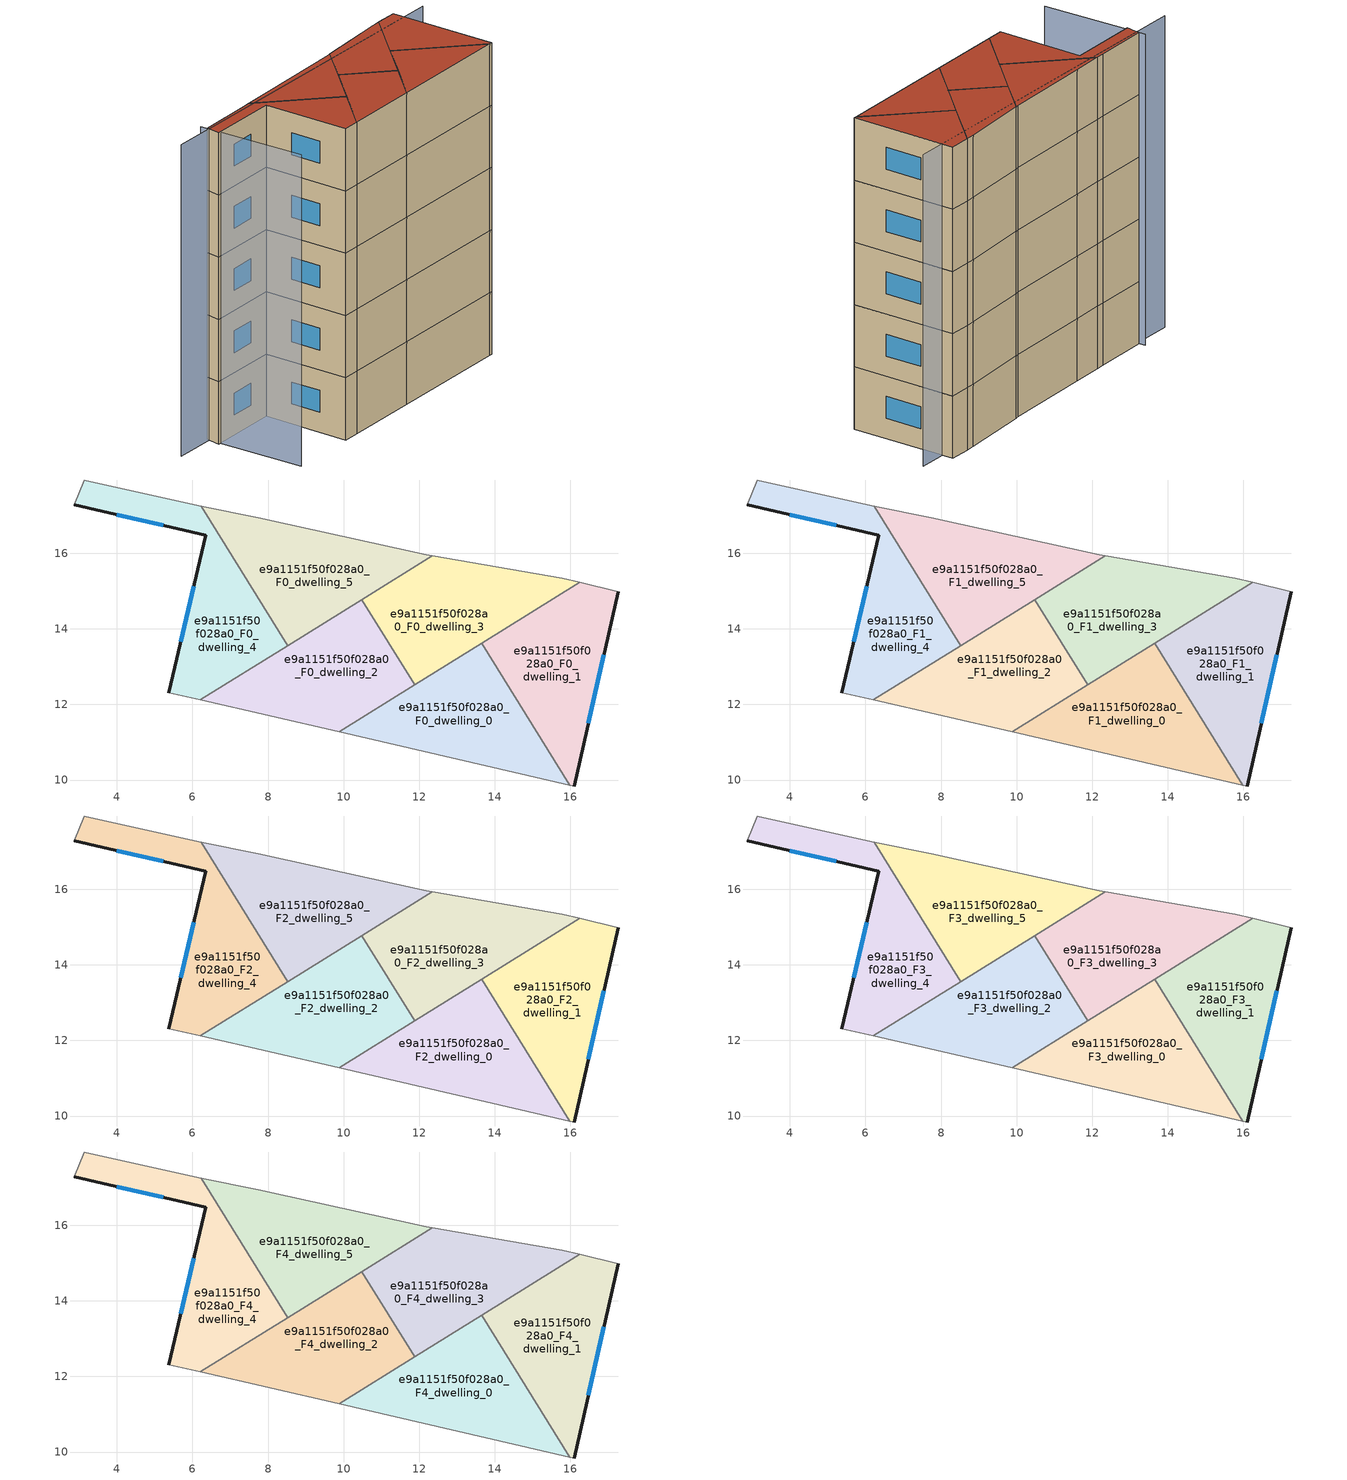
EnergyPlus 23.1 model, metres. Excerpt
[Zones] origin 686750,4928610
e9a1151f50f028a0_F0_dwelling_0
 floor ground (EU_floor_Construction): 13.65,13.62 15.98,9.87 9.88,11.28 z0
 wall adiabatic (EU_wall_Construction): 9.88,11.28 15.98,9.87 z0:3
 wall to e9a1151f50f028a0_F0_dwelling_1 (EU_wall_Construction): 15.98,9.87 13.65,13.62 z0:3
 wall to e9a1151f50f028a0_F0_dwelling_2 (EU_wall_Construction): 11.88,12.52 9.88,11.28 z0:3
 wall to e9a1151f50f028a0_F0_dwelling_3 (EU_wall_Construction): 13.65,13.62 11.88,12.52 z0:3
e9a1151f50f028a0_F0_dwelling_1
 floor ground (EU_floor_Construction): 17.26,14.98 16.1,9.84 15.98,9.87 13.65,13.62 16.24,15.23 z0
 wall outside (EU_wall_Construction): 16.1,9.84 17.26,14.98 z0:3
 wall adiabatic (EU_wall_Construction): 17.26,14.98 16.24,15.23 / 15.98,9.87 16.1,9.84 z0:3
 wall to e9a1151f50f028a0_F0_dwelling_3 (EU_wall_Construction): 16.24,15.23 13.65,13.62 z0:3
 window (EU_Window_Construction): 16.48,11.51 16.88,13.32 z0.97:2.03
e9a1151f50f028a0_F0_dwelling_2
 floor ground (EU_floor_Construction): 10.48,14.77 11.88,12.52 9.88,11.28 6.21,12.12 z0
 wall to e9a1151f50f028a0_F0_dwelling_3 (EU_wall_Construction): 11.88,12.52 10.48,14.77 z0:3
 wall adiabatic (EU_wall_Construction): 6.21,12.12 9.88,11.28 z0:3
 wall to e9a1151f50f028a0_F0_dwelling_4 (EU_wall_Construction): 8.52,13.56 6.21,12.12 z0:3
 wall to e9a1151f50f028a0_F0_dwelling_5 (EU_wall_Construction): 10.48,14.77 8.52,13.56 z0:3
e9a1151f50f028a0_F0_dwelling_3
 floor ground (EU_floor_Construction): 16.24,15.23 11.88,12.52 10.48,14.77 12.35,15.94 15.78,15.34 z0
 wall adiabatic (EU_wall_Construction): 16.24,15.23 15.78,15.34 12.35,15.94 z0:3
 wall to e9a1151f50f028a0_F0_dwelling_5 (EU_wall_Construction): 12.35,15.94 10.48,14.77 z0:3
e9a1151f50f028a0_F0_dwelling_4
 floor ground (EU_floor_Construction): 6.23,17.25 8.52,13.56 6.21,12.12 5.38,12.31 6.35,16.47 2.88,17.28 3.13,17.94 5.81,17.33 z0
 wall outside (EU_wall_Construction): 2.88,17.28 6.35,16.47 5.38,12.31 z0:3
 wall adiabatic (EU_wall_Construction): 6.23,17.25 5.81,17.33 3.13,17.94 2.88,17.28 / 5.38,12.31 6.21,12.12 z0:3
 wall to e9a1151f50f028a0_F0_dwelling_5 (EU_wall_Construction): 8.52,13.56 6.23,17.25 z0:3
 window (EU_Window_Construction): 4,17.02 5.22,16.74 / 6.03,15.12 5.69,13.66 z0.97:2.03
e9a1151f50f028a0_F0_dwelling_5
 floor ground (EU_floor_Construction): 12.19,15.96 12.35,15.94 8.52,13.56 6.23,17.25 7.74,16.93 z0
 wall adiabatic (EU_wall_Construction): 12.35,15.94 12.19,15.96 7.74,16.93 6.23,17.25 z0:3
e9a1151f50f028a0_F1_dwelling_0
 floor to e9a1151f50f028a0_F0_dwelling_0 (EU_floor_Construction): 13.65,13.62 15.98,9.87 9.88,11.28 z3
 wall adiabatic (EU_wall_Construction): 9.88,11.28 15.98,9.87 z3:6
 wall to e9a1151f50f028a0_F1_dwelling_1 (EU_wall_Construction): 15.98,9.87 13.65,13.62 z3:6
 wall to e9a1151f50f028a0_F1_dwelling_2 (EU_wall_Construction): 11.88,12.52 9.88,11.28 z3:6
 wall to e9a1151f50f028a0_F1_dwelling_3 (EU_wall_Construction): 13.65,13.62 11.88,12.52 z3:6
e9a1151f50f028a0_F1_dwelling_1
 floor to e9a1151f50f028a0_F0_dwelling_1 (EU_floor_Construction): 17.26,14.98 16.1,9.84 15.98,9.87 13.65,13.62 16.24,15.23 z3
 wall outside (EU_wall_Construction): 16.1,9.84 17.26,14.98 z3:6
 wall adiabatic (EU_wall_Construction): 17.26,14.98 16.24,15.23 / 15.98,9.87 16.1,9.84 z3:6
 wall to e9a1151f50f028a0_F1_dwelling_3 (EU_wall_Construction): 16.24,15.23 13.65,13.62 z3:6
 window (EU_Window_Construction): 16.48,11.51 16.88,13.32 z3.97:5.03
e9a1151f50f028a0_F1_dwelling_2
 floor to e9a1151f50f028a0_F0_dwelling_2 (EU_floor_Construction): 10.48,14.77 11.88,12.52 9.88,11.28 6.21,12.12 z3
 wall to e9a1151f50f028a0_F1_dwelling_3 (EU_wall_Construction): 11.88,12.52 10.48,14.77 z3:6
 wall adiabatic (EU_wall_Construction): 6.21,12.12 9.88,11.28 z3:6
 wall to e9a1151f50f028a0_F1_dwelling_4 (EU_wall_Construction): 8.52,13.56 6.21,12.12 z3:6
 wall to e9a1151f50f028a0_F1_dwelling_5 (EU_wall_Construction): 10.48,14.77 8.52,13.56 z3:6
e9a1151f50f028a0_F1_dwelling_3
 floor to e9a1151f50f028a0_F0_dwelling_3 (EU_floor_Construction): 16.24,15.23 11.88,12.52 10.48,14.77 12.35,15.94 15.78,15.34 z3
 wall adiabatic (EU_wall_Construction): 16.24,15.23 15.78,15.34 12.35,15.94 z3:6
 wall to e9a1151f50f028a0_F1_dwelling_5 (EU_wall_Construction): 12.35,15.94 10.48,14.77 z3:6
e9a1151f50f028a0_F1_dwelling_4
 floor to e9a1151f50f028a0_F0_dwelling_4 (EU_floor_Construction): 6.23,17.25 8.52,13.56 6.21,12.12 5.38,12.31 6.35,16.47 2.88,17.28 3.13,17.94 5.81,17.33 z3
 wall outside (EU_wall_Construction): 2.88,17.28 6.35,16.47 5.38,12.31 z3:6
 wall adiabatic (EU_wall_Construction): 6.23,17.25 5.81,17.33 3.13,17.94 2.88,17.28 / 5.38,12.31 6.21,12.12 z3:6
 wall to e9a1151f50f028a0_F1_dwelling_5 (EU_wall_Construction): 8.52,13.56 6.23,17.25 z3:6
 window (EU_Window_Construction): 4,17.02 5.22,16.74 / 6.03,15.12 5.69,13.66 z3.97:5.03
e9a1151f50f028a0_F1_dwelling_5
 floor to e9a1151f50f028a0_F0_dwelling_5 (EU_floor_Construction): 12.19,15.96 12.35,15.94 8.52,13.56 6.23,17.25 7.74,16.93 z3
 wall adiabatic (EU_wall_Construction): 12.35,15.94 12.19,15.96 7.74,16.93 6.23,17.25 z3:6
e9a1151f50f028a0_F2_dwelling_0
 floor to e9a1151f50f028a0_F1_dwelling_0 (EU_floor_Construction): 13.65,13.62 15.98,9.87 9.88,11.28 z6
 wall adiabatic (EU_wall_Construction): 9.88,11.28 15.98,9.87 z6:9
 wall to e9a1151f50f028a0_F2_dwelling_1 (EU_wall_Construction): 15.98,9.87 13.65,13.62 z6:9
 wall to e9a1151f50f028a0_F2_dwelling_2 (EU_wall_Construction): 11.88,12.52 9.88,11.28 z6:9
 wall to e9a1151f50f028a0_F2_dwelling_3 (EU_wall_Construction): 13.65,13.62 11.88,12.52 z6:9
e9a1151f50f028a0_F2_dwelling_1
 floor to e9a1151f50f028a0_F1_dwelling_1 (EU_floor_Construction): 17.26,14.98 16.1,9.84 15.98,9.87 13.65,13.62 16.24,15.23 z6
 wall outside (EU_wall_Construction): 16.1,9.84 17.26,14.98 z6:9
 wall adiabatic (EU_wall_Construction): 17.26,14.98 16.24,15.23 / 15.98,9.87 16.1,9.84 z6:9
 wall to e9a1151f50f028a0_F2_dwelling_3 (EU_wall_Construction): 16.24,15.23 13.65,13.62 z6:9
 window (EU_Window_Construction): 16.48,11.51 16.88,13.32 z6.97:8.03
e9a1151f50f028a0_F2_dwelling_2
 floor to e9a1151f50f028a0_F1_dwelling_2 (EU_floor_Construction): 10.48,14.77 11.88,12.52 9.88,11.28 6.21,12.12 z6
 wall to e9a1151f50f028a0_F2_dwelling_3 (EU_wall_Construction): 11.88,12.52 10.48,14.77 z6:9
 wall adiabatic (EU_wall_Construction): 6.21,12.12 9.88,11.28 z6:9
 wall to e9a1151f50f028a0_F2_dwelling_4 (EU_wall_Construction): 8.52,13.56 6.21,12.12 z6:9
 wall to e9a1151f50f028a0_F2_dwelling_5 (EU_wall_Construction): 10.48,14.77 8.52,13.56 z6:9
e9a1151f50f028a0_F2_dwelling_3
 floor to e9a1151f50f028a0_F1_dwelling_3 (EU_floor_Construction): 16.24,15.23 11.88,12.52 10.48,14.77 12.35,15.94 15.78,15.34 z6
 wall adiabatic (EU_wall_Construction): 16.24,15.23 15.78,15.34 12.35,15.94 z6:9
 wall to e9a1151f50f028a0_F2_dwelling_5 (EU_wall_Construction): 12.35,15.94 10.48,14.77 z6:9
e9a1151f50f028a0_F2_dwelling_4
 floor to e9a1151f50f028a0_F1_dwelling_4 (EU_floor_Construction): 6.23,17.25 8.52,13.56 6.21,12.12 5.38,12.31 6.35,16.47 2.88,17.28 3.13,17.94 5.81,17.33 z6
 wall outside (EU_wall_Construction): 2.88,17.28 6.35,16.47 5.38,12.31 z6:9
 wall adiabatic (EU_wall_Construction): 6.23,17.25 5.81,17.33 3.13,17.94 2.88,17.28 / 5.38,12.31 6.21,12.12 z6:9
 wall to e9a1151f50f028a0_F2_dwelling_5 (EU_wall_Construction): 8.52,13.56 6.23,17.25 z6:9
 window (EU_Window_Construction): 4,17.02 5.22,16.74 / 6.03,15.12 5.69,13.66 z6.97:8.03
e9a1151f50f028a0_F2_dwelling_5
 floor to e9a1151f50f028a0_F1_dwelling_5 (EU_floor_Construction): 12.19,15.96 12.35,15.94 8.52,13.56 6.23,17.25 7.74,16.93 z6
 wall adiabatic (EU_wall_Construction): 12.35,15.94 12.19,15.96 7.74,16.93 6.23,17.25 z6:9
e9a1151f50f028a0_F3_dwelling_0
 floor to e9a1151f50f028a0_F2_dwelling_0 (EU_floor_Construction): 13.65,13.62 15.98,9.87 9.88,11.28 z9
 wall adiabatic (EU_wall_Construction): 9.88,11.28 15.98,9.87 z9:12
 wall to e9a1151f50f028a0_F3_dwelling_1 (EU_wall_Construction): 15.98,9.87 13.65,13.62 z9:12
 wall to e9a1151f50f028a0_F3_dwelling_2 (EU_wall_Construction): 11.88,12.52 9.88,11.28 z9:12
 wall to e9a1151f50f028a0_F3_dwelling_3 (EU_wall_Construction): 13.65,13.62 11.88,12.52 z9:12
e9a1151f50f028a0_F3_dwelling_1
 floor to e9a1151f50f028a0_F2_dwelling_1 (EU_floor_Construction): 17.26,14.98 16.1,9.84 15.98,9.87 13.65,13.62 16.24,15.23 z9
 wall outside (EU_wall_Construction): 16.1,9.84 17.26,14.98 z9:12
 wall adiabatic (EU_wall_Construction): 17.26,14.98 16.24,15.23 / 15.98,9.87 16.1,9.84 z9:12
 wall to e9a1151f50f028a0_F3_dwelling_3 (EU_wall_Construction): 16.24,15.23 13.65,13.62 z9:12
 window (EU_Window_Construction): 16.48,11.51 16.88,13.32 z9.97:11.03
e9a1151f50f028a0_F3_dwelling_2
 floor to e9a1151f50f028a0_F2_dwelling_2 (EU_floor_Construction): 10.48,14.77 11.88,12.52 9.88,11.28 6.21,12.12 z9
 wall to e9a1151f50f028a0_F3_dwelling_3 (EU_wall_Construction): 11.88,12.52 10.48,14.77 z9:12
 wall adiabatic (EU_wall_Construction): 6.21,12.12 9.88,11.28 z9:12
 wall to e9a1151f50f028a0_F3_dwelling_4 (EU_wall_Construction): 8.52,13.56 6.21,12.12 z9:12
 wall to e9a1151f50f028a0_F3_dwelling_5 (EU_wall_Construction): 10.48,14.77 8.52,13.56 z9:12
e9a1151f50f028a0_F3_dwelling_3
 floor to e9a1151f50f028a0_F2_dwelling_3 (EU_floor_Construction): 16.24,15.23 11.88,12.52 10.48,14.77 12.35,15.94 15.78,15.34 z9
 wall adiabatic (EU_wall_Construction): 16.24,15.23 15.78,15.34 12.35,15.94 z9:12
 wall to e9a1151f50f028a0_F3_dwelling_5 (EU_wall_Construction): 12.35,15.94 10.48,14.77 z9:12
e9a1151f50f028a0_F3_dwelling_4
 floor to e9a1151f50f028a0_F2_dwelling_4 (EU_floor_Construction): 6.23,17.25 8.52,13.56 6.21,12.12 5.38,12.31 6.35,16.47 2.88,17.28 3.13,17.94 5.81,17.33 z9
 wall outside (EU_wall_Construction): 2.88,17.28 6.35,16.47 5.38,12.31 z9:12
 wall adiabatic (EU_wall_Construction): 6.23,17.25 5.81,17.33 3.13,17.94 2.88,17.28 / 5.38,12.31 6.21,12.12 z9:12
 wall to e9a1151f50f028a0_F3_dwelling_5 (EU_wall_Construction): 8.52,13.56 6.23,17.25 z9:12
 window (EU_Window_Construction): 4,17.02 5.22,16.74 / 6.03,15.12 5.69,13.66 z9.97:11.03
e9a1151f50f028a0_F3_dwelling_5
 floor to e9a1151f50f028a0_F2_dwelling_5 (EU_floor_Construction): 12.19,15.96 12.35,15.94 8.52,13.56 6.23,17.25 7.74,16.93 z9
 wall adiabatic (EU_wall_Construction): 12.35,15.94 12.19,15.96 7.74,16.93 6.23,17.25 z9:12
e9a1151f50f028a0_F4_dwelling_0
 floor to e9a1151f50f028a0_F3_dwelling_0 (EU_floor_Construction): 13.65,13.62 15.98,9.87 9.88,11.28 z12
 wall adiabatic (EU_wall_Construction): 9.88,11.28 15.98,9.87 z12:15
 wall to e9a1151f50f028a0_F4_dwelling_1 (EU_wall_Construction): 15.98,9.87 13.65,13.62 z12:15
 wall to e9a1151f50f028a0_F4_dwelling_2 (EU_wall_Construction): 11.88,12.52 9.88,11.28 z12:15
 wall to e9a1151f50f028a0_F4_dwelling_3 (EU_wall_Construction): 13.65,13.62 11.88,12.52 z12:15
 roof outside (EU_roof_Construction): 15.98,9.87 13.65,13.62 9.88,11.28 z15
e9a1151f50f028a0_F4_dwelling_1
 floor to e9a1151f50f028a0_F3_dwelling_1 (EU_floor_Construction): 17.26,14.98 16.1,9.84 15.98,9.87 13.65,13.62 16.24,15.23 z12
 wall outside (EU_wall_Construction): 16.1,9.84 17.26,14.98 z12:15
 wall adiabatic (EU_wall_Construction): 17.26,14.98 16.24,15.23 / 15.98,9.87 16.1,9.84 z12:15
 wall to e9a1151f50f028a0_F4_dwelling_3 (EU_wall_Construction): 16.24,15.23 13.65,13.62 z12:15
 window (EU_Window_Construction): 16.48,11.51 16.88,13.32 z12.97:14.03
 roof outside (EU_roof_Construction): 16.1,9.84 17.26,14.98 16.24,15.23 13.65,13.62 15.98,9.87 z15
e9a1151f50f028a0_F4_dwelling_2
 floor to e9a1151f50f028a0_F3_dwelling_2 (EU_floor_Construction): 10.48,14.77 11.88,12.52 9.88,11.28 6.21,12.12 z12
 wall to e9a1151f50f028a0_F4_dwelling_3 (EU_wall_Construction): 11.88,12.52 10.48,14.77 z12:15
 wall adiabatic (EU_wall_Construction): 6.21,12.12 9.88,11.28 z12:15
 wall to e9a1151f50f028a0_F4_dwelling_4 (EU_wall_Construction): 8.52,13.56 6.21,12.12 z12:15
 wall to e9a1151f50f028a0_F4_dwelling_5 (EU_wall_Construction): 10.48,14.77 8.52,13.56 z12:15
 roof outside (EU_roof_Construction): 11.88,12.52 10.48,14.77 6.21,12.12 9.88,11.28 z15
e9a1151f50f028a0_F4_dwelling_3
 floor to e9a1151f50f028a0_F3_dwelling_3 (EU_floor_Construction): 16.24,15.23 11.88,12.52 10.48,14.77 12.35,15.94 15.78,15.34 z12
 wall adiabatic (EU_wall_Construction): 16.24,15.23 15.78,15.34 12.35,15.94 z12:15
 wall to e9a1151f50f028a0_F4_dwelling_5 (EU_wall_Construction): 12.35,15.94 10.48,14.77 z12:15
 roof outside (EU_roof_Construction): 16.24,15.23 15.78,15.34 12.35,15.94 10.48,14.77 11.88,12.52 z15
e9a1151f50f028a0_F4_dwelling_4
 floor to e9a1151f50f028a0_F3_dwelling_4 (EU_floor_Construction): 6.23,17.25 8.52,13.56 6.21,12.12 5.38,12.31 6.35,16.47 2.88,17.28 3.13,17.94 5.81,17.33 z12
 wall outside (EU_wall_Construction): 2.88,17.28 6.35,16.47 5.38,12.31 z12:15
 wall adiabatic (EU_wall_Construction): 6.23,17.25 5.81,17.33 3.13,17.94 2.88,17.28 / 5.38,12.31 6.21,12.12 z12:15
 wall to e9a1151f50f028a0_F4_dwelling_5 (EU_wall_Construction): 8.52,13.56 6.23,17.25 z12:15
 window (EU_Window_Construction): 4,17.02 5.22,16.74 / 6.03,15.12 5.69,13.66 z12.97:14.03
 roof outside (EU_roof_Construction): 8.52,13.56 6.23,17.25 5.81,17.33 3.13,17.94 2.88,17.28 6.35,16.47 5.38,12.31 6.21,12.12 z15
e9a1151f50f028a0_F4_dwelling_5
 floor to e9a1151f50f028a0_F3_dwelling_5 (EU_floor_Construction): 12.19,15.96 12.35,15.94 8.52,13.56 6.23,17.25 7.74,16.93 z12
 wall adiabatic (EU_wall_Construction): 12.35,15.94 12.19,15.96 7.74,16.93 6.23,17.25 z12:15
 roof outside (EU_roof_Construction): 12.35,15.94 12.19,15.96 7.74,16.93 6.23,17.25 8.52,13.56 z15
shading: 3.19,18.25 2.16,13.07 / 18.5,14.08 1.11,18.31 z0:15
[Building]
EU S2 Campaign: North Axis=0; Terrain=City; Solar Distribution=FullExterior
[Site:Location]
Bologna: Latitude=44.5; Longitude=11.25; Time Zone=1; Elevation=37
[SizingPeriod:WeatherFileDays]
AnnualSizingPeriod: Begin Month=1; Begin Day of Month=1; End Month=12; End Day of Month=31; Day of Week for Start Day=Monday; Use Weather File Daylight Saving Period=No; Use Weather File Rain and Snow Indicators=No
[MATERIAL]
EU_InternalMass_Material: Roughness=MediumRough; Thickness=0.1; Conductivity=1; Density=1800; Specific Heat=900; Thermal Absorptance=0.9; Solar Absorptance=0.7; Visible Absorptance=0.7
[MATERIAL:NOMASS] Roughness=MediumRough; Thermal Absorptance=0.9; Solar Absorptance=0.7; Visible Absorptance=0.7
Name | Thermal Resistance
EU_wall_NoMass | 0.779417
EU_roof_NoMass | 0.435466
EU_floor_NoMass | 0.588222
[WINDOWMATERIAL:SIMPLEGLAZINGSYSTEM]
EU_Window_SimpleGlazing: UFactor=5.16242; Solar Heat Gain Coefficient=0.85; Visible Transmittance=0.85
[CONSTRUCTION]
EU_wall_Construction: EU_wall_NoMass
EU_roof_Construction: EU_roof_NoMass
EU_floor_Construction: EU_floor_NoMass
EU_InternalMass_Construction: EU_InternalMass_Material
EU_Window_Construction: EU_Window_SimpleGlazing
[ZONE] Type=1; Multiplier=1; Ceiling Height=autocalculate; Floor Area=autocalculate; Part of Total Floor Area=Yes
Name | Volume
e9a1151f50f028a0_F0_dwelling_0; e9a1151f50f028a0_F1_dwelling_0; e9a1151f50f028a0_F2_dwelling_0; e9a1151f50f028a0_F3_dwelling_0; e9a1151f50f028a0_F4_dwelling_0 | 29.4038
e9a1151f50f028a0_F0_dwelling_1; e9a1151f50f028a0_F1_dwelling_1; e9a1151f50f028a0_F2_dwelling_1; e9a1151f50f028a0_F3_dwelling_1; e9a1151f50f028a0_F4_dwelling_1; e9a1151f50f028a0_F0_dwelling_3; e9a1151f50f028a0_F1_dwelling_3; e9a1151f50f028a0_F2_dwelling_3; e9a1151f50f028a0_F3_dwelling_3; e9a1151f50f028a0_F4_dwelling_3 | 29.4045
e9a1151f50f028a0_F0_dwelling_2; e9a1151f50f028a0_F1_dwelling_2; e9a1151f50f028a0_F2_dwelling_2; e9a1151f50f028a0_F3_dwelling_2; e9a1151f50f028a0_F4_dwelling_2 | 29.3994
e9a1151f50f028a0_F0_dwelling_4; e9a1151f50f028a0_F1_dwelling_4; e9a1151f50f028a0_F2_dwelling_4; e9a1151f50f028a0_F3_dwelling_4; e9a1151f50f028a0_F4_dwelling_4 | 29.3987
e9a1151f50f028a0_F0_dwelling_5; e9a1151f50f028a0_F1_dwelling_5; e9a1151f50f028a0_F2_dwelling_5; e9a1151f50f028a0_F3_dwelling_5; e9a1151f50f028a0_F4_dwelling_5 | 29.4001
[INTERNALMASS] Construction=EU_InternalMass_Construction
Name | Zone or ZoneList | Surface Area
e9a1151f50f028a0_F0_dwelling_0_EU_InternalMass | e9a1151f50f028a0_F0_dwelling_0 | 9.80115
e9a1151f50f028a0_F0_dwelling_1_EU_InternalMass | e9a1151f50f028a0_F0_dwelling_1 | 9.80135
e9a1151f50f028a0_F0_dwelling_2_EU_InternalMass | e9a1151f50f028a0_F0_dwelling_2 | 9.79981
e9a1151f50f028a0_F0_dwelling_3_EU_InternalMass | e9a1151f50f028a0_F0_dwelling_3 | 9.80157
e9a1151f50f028a0_F0_dwelling_4_EU_InternalMass | e9a1151f50f028a0_F0_dwelling_4 | 9.79946
e9a1151f50f028a0_F0_dwelling_5_EU_InternalMass | e9a1151f50f028a0_F0_dwelling_5 | 9.79994
e9a1151f50f028a0_F1_dwelling_0_EU_InternalMass | e9a1151f50f028a0_F1_dwelling_0 | 9.80115
e9a1151f50f028a0_F1_dwelling_1_EU_InternalMass | e9a1151f50f028a0_F1_dwelling_1 | 9.80135
e9a1151f50f028a0_F1_dwelling_2_EU_InternalMass | e9a1151f50f028a0_F1_dwelling_2 | 9.79981
e9a1151f50f028a0_F1_dwelling_3_EU_InternalMass | e9a1151f50f028a0_F1_dwelling_3 | 9.80157
e9a1151f50f028a0_F1_dwelling_4_EU_InternalMass | e9a1151f50f028a0_F1_dwelling_4 | 9.79946
e9a1151f50f028a0_F1_dwelling_5_EU_InternalMass | e9a1151f50f028a0_F1_dwelling_5 | 9.79994
e9a1151f50f028a0_F2_dwelling_0_EU_InternalMass | e9a1151f50f028a0_F2_dwelling_0 | 9.80115
e9a1151f50f028a0_F2_dwelling_1_EU_InternalMass | e9a1151f50f028a0_F2_dwelling_1 | 9.80135
e9a1151f50f028a0_F2_dwelling_2_EU_InternalMass | e9a1151f50f028a0_F2_dwelling_2 | 9.79981
e9a1151f50f028a0_F2_dwelling_3_EU_InternalMass | e9a1151f50f028a0_F2_dwelling_3 | 9.80157
e9a1151f50f028a0_F2_dwelling_4_EU_InternalMass | e9a1151f50f028a0_F2_dwelling_4 | 9.79946
e9a1151f50f028a0_F2_dwelling_5_EU_InternalMass | e9a1151f50f028a0_F2_dwelling_5 | 9.79994
e9a1151f50f028a0_F3_dwelling_0_EU_InternalMass | e9a1151f50f028a0_F3_dwelling_0 | 9.80115
e9a1151f50f028a0_F3_dwelling_1_EU_InternalMass | e9a1151f50f028a0_F3_dwelling_1 | 9.80135
e9a1151f50f028a0_F3_dwelling_2_EU_InternalMass | e9a1151f50f028a0_F3_dwelling_2 | 9.79981
e9a1151f50f028a0_F3_dwelling_3_EU_InternalMass | e9a1151f50f028a0_F3_dwelling_3 | 9.80157
e9a1151f50f028a0_F3_dwelling_4_EU_InternalMass | e9a1151f50f028a0_F3_dwelling_4 | 9.79946
e9a1151f50f028a0_F3_dwelling_5_EU_InternalMass | e9a1151f50f028a0_F3_dwelling_5 | 9.79994
e9a1151f50f028a0_F4_dwelling_0_EU_InternalMass | e9a1151f50f028a0_F4_dwelling_0 | 9.80115
e9a1151f50f028a0_F4_dwelling_1_EU_InternalMass | e9a1151f50f028a0_F4_dwelling_1 | 9.80135
e9a1151f50f028a0_F4_dwelling_2_EU_InternalMass | e9a1151f50f028a0_F4_dwelling_2 | 9.79981
e9a1151f50f028a0_F4_dwelling_3_EU_InternalMass | e9a1151f50f028a0_F4_dwelling_3 | 9.80157
e9a1151f50f028a0_F4_dwelling_4_EU_InternalMass | e9a1151f50f028a0_F4_dwelling_4 | 9.79946
e9a1151f50f028a0_F4_dwelling_5_EU_InternalMass | e9a1151f50f028a0_F4_dwelling_5 | 9.79994
[OTHEREQUIPMENT] Fuel Type=Electricity; Design Level Calculation Method=Watts/Area; Power per Zone Floor Area=1; Fraction Latent=0; Fraction Radiant=0; Fraction Lost=0; Carbon Dioxide Generation Rate=0; EndUse Subcategory=EU_Step8_InternalGains
Name | Zone or ZoneList or Space or SpaceList | Schedule
EU_Step8_InternalGain_e9a1151f50f028a0_F0_dwelling_0_f000 | e9a1151f50f028a0_F0_dwelling_0 | EU_Step8_GainSchedule_e9a1151f50f028a0_F0_dwelling_0_f000
EU_Step8_InternalGain_e9a1151f50f028a0_F0_dwelling_1_f000 | e9a1151f50f028a0_F0_dwelling_1 | EU_Step8_GainSchedule_e9a1151f50f028a0_F0_dwelling_1_f000
EU_Step8_InternalGain_e9a1151f50f028a0_F0_dwelling_2_f000 | e9a1151f50f028a0_F0_dwelling_2 | EU_Step8_GainSchedule_e9a1151f50f028a0_F0_dwelling_2_f000
EU_Step8_InternalGain_e9a1151f50f028a0_F0_dwelling_3_f000 | e9a1151f50f028a0_F0_dwelling_3 | EU_Step8_GainSchedule_e9a1151f50f028a0_F0_dwelling_3_f000
EU_Step8_InternalGain_e9a1151f50f028a0_F0_dwelling_4_f000 | e9a1151f50f028a0_F0_dwelling_4 | EU_Step8_GainSchedule_e9a1151f50f028a0_F0_dwelling_4_f000
EU_Step8_InternalGain_e9a1151f50f028a0_F0_dwelling_5_f000 | e9a1151f50f028a0_F0_dwelling_5 | EU_Step8_GainSchedule_e9a1151f50f028a0_F0_dwelling_5_f000
EU_Step8_InternalGain_e9a1151f50f028a0_F1_dwelling_0_f000 | e9a1151f50f028a0_F1_dwelling_0 | EU_Step8_GainSchedule_e9a1151f50f028a0_F1_dwelling_0_f000
EU_Step8_InternalGain_e9a1151f50f028a0_F1_dwelling_1_f000 | e9a1151f50f028a0_F1_dwelling_1 | EU_Step8_GainSchedule_e9a1151f50f028a0_F1_dwelling_1_f000
EU_Step8_InternalGain_e9a1151f50f028a0_F1_dwelling_2_f000 | e9a1151f50f028a0_F1_dwelling_2 | EU_Step8_GainSchedule_e9a1151f50f028a0_F1_dwelling_2_f000
EU_Step8_InternalGain_e9a1151f50f028a0_F1_dwelling_3_f000 | e9a1151f50f028a0_F1_dwelling_3 | EU_Step8_GainSchedule_e9a1151f50f028a0_F1_dwelling_3_f000
EU_Step8_InternalGain_e9a1151f50f028a0_F1_dwelling_4_f000 | e9a1151f50f028a0_F1_dwelling_4 | EU_Step8_GainSchedule_e9a1151f50f028a0_F1_dwelling_4_f000
EU_Step8_InternalGain_e9a1151f50f028a0_F1_dwelling_5_f000 | e9a1151f50f028a0_F1_dwelling_5 | EU_Step8_GainSchedule_e9a1151f50f028a0_F1_dwelling_5_f000
EU_Step8_InternalGain_e9a1151f50f028a0_F2_dwelling_0_f000 | e9a1151f50f028a0_F2_dwelling_0 | EU_Step8_GainSchedule_e9a1151f50f028a0_F2_dwelling_0_f000
EU_Step8_InternalGain_e9a1151f50f028a0_F2_dwelling_1_f000 | e9a1151f50f028a0_F2_dwelling_1 | EU_Step8_GainSchedule_e9a1151f50f028a0_F2_dwelling_1_f000
EU_Step8_InternalGain_e9a1151f50f028a0_F2_dwelling_2_f000 | e9a1151f50f028a0_F2_dwelling_2 | EU_Step8_GainSchedule_e9a1151f50f028a0_F2_dwelling_2_f000
EU_Step8_InternalGain_e9a1151f50f028a0_F2_dwelling_3_f000 | e9a1151f50f028a0_F2_dwelling_3 | EU_Step8_GainSchedule_e9a1151f50f028a0_F2_dwelling_3_f000
EU_Step8_InternalGain_e9a1151f50f028a0_F2_dwelling_4_f000 | e9a1151f50f028a0_F2_dwelling_4 | EU_Step8_GainSchedule_e9a1151f50f028a0_F2_dwelling_4_f000
EU_Step8_InternalGain_e9a1151f50f028a0_F2_dwelling_5_f000 | e9a1151f50f028a0_F2_dwelling_5 | EU_Step8_GainSchedule_e9a1151f50f028a0_F2_dwelling_5_f000
EU_Step8_InternalGain_e9a1151f50f028a0_F3_dwelling_0_f000 | e9a1151f50f028a0_F3_dwelling_0 | EU_Step8_GainSchedule_e9a1151f50f028a0_F3_dwelling_0_f000
EU_Step8_InternalGain_e9a1151f50f028a0_F3_dwelling_1_f000 | e9a1151f50f028a0_F3_dwelling_1 | EU_Step8_GainSchedule_e9a1151f50f028a0_F3_dwelling_1_f000
EU_Step8_InternalGain_e9a1151f50f028a0_F3_dwelling_2_f000 | e9a1151f50f028a0_F3_dwelling_2 | EU_Step8_GainSchedule_e9a1151f50f028a0_F3_dwelling_2_f000
EU_Step8_InternalGain_e9a1151f50f028a0_F3_dwelling_3_f000 | e9a1151f50f028a0_F3_dwelling_3 | EU_Step8_GainSchedule_e9a1151f50f028a0_F3_dwelling_3_f000
EU_Step8_InternalGain_e9a1151f50f028a0_F3_dwelling_4_f000 | e9a1151f50f028a0_F3_dwelling_4 | EU_Step8_GainSchedule_e9a1151f50f028a0_F3_dwelling_4_f000
EU_Step8_InternalGain_e9a1151f50f028a0_F3_dwelling_5_f000 | e9a1151f50f028a0_F3_dwelling_5 | EU_Step8_GainSchedule_e9a1151f50f028a0_F3_dwelling_5_f000
EU_Step8_InternalGain_e9a1151f50f028a0_F4_dwelling_0_f000 | e9a1151f50f028a0_F4_dwelling_0 | EU_Step8_GainSchedule_e9a1151f50f028a0_F4_dwelling_0_f000
EU_Step8_InternalGain_e9a1151f50f028a0_F4_dwelling_1_f000 | e9a1151f50f028a0_F4_dwelling_1 | EU_Step8_GainSchedule_e9a1151f50f028a0_F4_dwelling_1_f000
EU_Step8_InternalGain_e9a1151f50f028a0_F4_dwelling_2_f000 | e9a1151f50f028a0_F4_dwelling_2 | EU_Step8_GainSchedule_e9a1151f50f028a0_F4_dwelling_2_f000
EU_Step8_InternalGain_e9a1151f50f028a0_F4_dwelling_3_f000 | e9a1151f50f028a0_F4_dwelling_3 | EU_Step8_GainSchedule_e9a1151f50f028a0_F4_dwelling_3_f000
EU_Step8_InternalGain_e9a1151f50f028a0_F4_dwelling_4_f000 | e9a1151f50f028a0_F4_dwelling_4 | EU_Step8_GainSchedule_e9a1151f50f028a0_F4_dwelling_4_f000
EU_Step8_InternalGain_e9a1151f50f028a0_F4_dwelling_5_f000 | e9a1151f50f028a0_F4_dwelling_5 | EU_Step8_GainSchedule_e9a1151f50f028a0_F4_dwelling_5_f000
[ZONEVENTILATION:DESIGNFLOWRATE] Schedule=EU_AlwaysOn; Design Flow Rate Calculation Method=AirChanges/Hour; Air Changes per Hour=0.712058; Ventilation Type=Natural; Fan Pressure Rise=0; Fan Total Efficiency=1; Constant Term Coefficient=1; Temperature Term Coefficient=0; Velocity Term Coefficient=0; Velocity Squared Term Coefficient=0; Minimum Indoor Temperature=-100; Maximum Indoor Temperature=100; Delta Temperature=-100; Minimum Outdoor Temperature=-100; Maximum Outdoor Temperature=100; Maximum Wind Speed=40
Name | Zone or ZoneList or Space or SpaceList
EU_ConstantAir_e9a1151f50f028a0_F0_dwelling_0 | e9a1151f50f028a0_F0_dwelling_0
EU_ConstantAir_e9a1151f50f028a0_F0_dwelling_1 | e9a1151f50f028a0_F0_dwelling_1
EU_ConstantAir_e9a1151f50f028a0_F0_dwelling_2 | e9a1151f50f028a0_F0_dwelling_2
EU_ConstantAir_e9a1151f50f028a0_F0_dwelling_3 | e9a1151f50f028a0_F0_dwelling_3
EU_ConstantAir_e9a1151f50f028a0_F0_dwelling_4 | e9a1151f50f028a0_F0_dwelling_4
EU_ConstantAir_e9a1151f50f028a0_F0_dwelling_5 | e9a1151f50f028a0_F0_dwelling_5
EU_ConstantAir_e9a1151f50f028a0_F1_dwelling_0 | e9a1151f50f028a0_F1_dwelling_0
EU_ConstantAir_e9a1151f50f028a0_F1_dwelling_1 | e9a1151f50f028a0_F1_dwelling_1
EU_ConstantAir_e9a1151f50f028a0_F1_dwelling_2 | e9a1151f50f028a0_F1_dwelling_2
EU_ConstantAir_e9a1151f50f028a0_F1_dwelling_3 | e9a1151f50f028a0_F1_dwelling_3
EU_ConstantAir_e9a1151f50f028a0_F1_dwelling_4 | e9a1151f50f028a0_F1_dwelling_4
EU_ConstantAir_e9a1151f50f028a0_F1_dwelling_5 | e9a1151f50f028a0_F1_dwelling_5
EU_ConstantAir_e9a1151f50f028a0_F2_dwelling_0 | e9a1151f50f028a0_F2_dwelling_0
EU_ConstantAir_e9a1151f50f028a0_F2_dwelling_1 | e9a1151f50f028a0_F2_dwelling_1
EU_ConstantAir_e9a1151f50f028a0_F2_dwelling_2 | e9a1151f50f028a0_F2_dwelling_2
EU_ConstantAir_e9a1151f50f028a0_F2_dwelling_3 | e9a1151f50f028a0_F2_dwelling_3
EU_ConstantAir_e9a1151f50f028a0_F2_dwelling_4 | e9a1151f50f028a0_F2_dwelling_4
EU_ConstantAir_e9a1151f50f028a0_F2_dwelling_5 | e9a1151f50f028a0_F2_dwelling_5
EU_ConstantAir_e9a1151f50f028a0_F3_dwelling_0 | e9a1151f50f028a0_F3_dwelling_0
EU_ConstantAir_e9a1151f50f028a0_F3_dwelling_1 | e9a1151f50f028a0_F3_dwelling_1
EU_ConstantAir_e9a1151f50f028a0_F3_dwelling_2 | e9a1151f50f028a0_F3_dwelling_2
EU_ConstantAir_e9a1151f50f028a0_F3_dwelling_3 | e9a1151f50f028a0_F3_dwelling_3
EU_ConstantAir_e9a1151f50f028a0_F3_dwelling_4 | e9a1151f50f028a0_F3_dwelling_4
EU_ConstantAir_e9a1151f50f028a0_F3_dwelling_5 | e9a1151f50f028a0_F3_dwelling_5
EU_ConstantAir_e9a1151f50f028a0_F4_dwelling_0 | e9a1151f50f028a0_F4_dwelling_0
EU_ConstantAir_e9a1151f50f028a0_F4_dwelling_1 | e9a1151f50f028a0_F4_dwelling_1
EU_ConstantAir_e9a1151f50f028a0_F4_dwelling_2 | e9a1151f50f028a0_F4_dwelling_2
EU_ConstantAir_e9a1151f50f028a0_F4_dwelling_3 | e9a1151f50f028a0_F4_dwelling_3
EU_ConstantAir_e9a1151f50f028a0_F4_dwelling_4 | e9a1151f50f028a0_F4_dwelling_4
EU_ConstantAir_e9a1151f50f028a0_F4_dwelling_5 | e9a1151f50f028a0_F4_dwelling_5
[HVACTEMPLATE:THERMOSTAT] Constant Heating Setpoint=20; Constant Cooling Setpoint=50
EU_HeatOnly_e9a1151f50f028a0_F0_dwelling_0; EU_HeatOnly_e9a1151f50f028a0_F0_dwelling_1; EU_HeatOnly_e9a1151f50f028a0_F0_dwelling_2; EU_HeatOnly_e9a1151f50f028a0_F0_dwelling_3; EU_HeatOnly_e9a1151f50f028a0_F0_dwelling_4; EU_HeatOnly_e9a1151f50f028a0_F0_dwelling_5; EU_HeatOnly_e9a1151f50f028a0_F1_dwelling_0; EU_HeatOnly_e9a1151f50f028a0_F1_dwelling_1; EU_HeatOnly_e9a1151f50f028a0_F1_dwelling_2; EU_HeatOnly_e9a1151f50f028a0_F1_dwelling_3; EU_HeatOnly_e9a1151f50f028a0_F1_dwelling_4; EU_HeatOnly_e9a1151f50f028a0_F1_dwelling_5; EU_HeatOnly_e9a1151f50f028a0_F2_dwelling_0; EU_HeatOnly_e9a1151f50f028a0_F2_dwelling_1; EU_HeatOnly_e9a1151f50f028a0_F2_dwelling_2; EU_HeatOnly_e9a1151f50f028a0_F2_dwelling_3; EU_HeatOnly_e9a1151f50f028a0_F2_dwelling_4; EU_HeatOnly_e9a1151f50f028a0_F2_dwelling_5; EU_HeatOnly_e9a1151f50f028a0_F3_dwelling_0; EU_HeatOnly_e9a1151f50f028a0_F3_dwelling_1; EU_HeatOnly_e9a1151f50f028a0_F3_dwelling_2; EU_HeatOnly_e9a1151f50f028a0_F3_dwelling_3; EU_HeatOnly_e9a1151f50f028a0_F3_dwelling_4; EU_HeatOnly_e9a1151f50f028a0_F3_dwelling_5; EU_HeatOnly_e9a1151f50f028a0_F4_dwelling_0; EU_HeatOnly_e9a1151f50f028a0_F4_dwelling_1; EU_HeatOnly_e9a1151f50f028a0_F4_dwelling_2; EU_HeatOnly_e9a1151f50f028a0_F4_dwelling_3; EU_HeatOnly_e9a1151f50f028a0_F4_dwelling_4; EU_HeatOnly_e9a1151f50f028a0_F4_dwelling_5
[HVACTEMPLATE:ZONE:IDEALLOADSAIRSYSTEM] System Availability Schedule=EU_AlwaysOn; Maximum Heating Supply Air Temperature=50; Minimum Cooling Supply Air Temperature=13; Maximum Heating Supply Air Humidity Ratio=0.0156; Minimum Cooling Supply Air Humidity Ratio=0.0077; Heating Limit=NoLimit; Cooling Limit=NoLimit; Heating Availability Schedule=EU_AlwaysOn; Cooling Availability Schedule=EU_CoolingOff; Dehumidification Control Type=ConstantSensibleHeatRatio; Cooling Sensible Heat Ratio=0.7; Dehumidification Setpoint=60; Humidification Control Type=None; Humidification Setpoint=30; Outdoor Air Method=None; Outdoor Air Flow Rate per Person=0.00944; Outdoor Air Flow Rate per Zone Floor Area=0; Outdoor Air Flow Rate per Zone=0; Demand Controlled Ventilation Type=None; Outdoor Air Economizer Type=NoEconomizer; Heat Recovery Type=None; Sensible Heat Recovery Effectiveness=0.7; Latent Heat Recovery Effectiveness=0.65
Name | Template Thermostat
e9a1151f50f028a0_F0_dwelling_0 | EU_HeatOnly_e9a1151f50f028a0_F0_dwelling_0
e9a1151f50f028a0_F0_dwelling_1 | EU_HeatOnly_e9a1151f50f028a0_F0_dwelling_1
e9a1151f50f028a0_F0_dwelling_2 | EU_HeatOnly_e9a1151f50f028a0_F0_dwelling_2
e9a1151f50f028a0_F0_dwelling_3 | EU_HeatOnly_e9a1151f50f028a0_F0_dwelling_3
e9a1151f50f028a0_F0_dwelling_4 | EU_HeatOnly_e9a1151f50f028a0_F0_dwelling_4
e9a1151f50f028a0_F0_dwelling_5 | EU_HeatOnly_e9a1151f50f028a0_F0_dwelling_5
e9a1151f50f028a0_F1_dwelling_0 | EU_HeatOnly_e9a1151f50f028a0_F1_dwelling_0
e9a1151f50f028a0_F1_dwelling_1 | EU_HeatOnly_e9a1151f50f028a0_F1_dwelling_1
e9a1151f50f028a0_F1_dwelling_2 | EU_HeatOnly_e9a1151f50f028a0_F1_dwelling_2
e9a1151f50f028a0_F1_dwelling_3 | EU_HeatOnly_e9a1151f50f028a0_F1_dwelling_3
e9a1151f50f028a0_F1_dwelling_4 | EU_HeatOnly_e9a1151f50f028a0_F1_dwelling_4
e9a1151f50f028a0_F1_dwelling_5 | EU_HeatOnly_e9a1151f50f028a0_F1_dwelling_5
e9a1151f50f028a0_F2_dwelling_0 | EU_HeatOnly_e9a1151f50f028a0_F2_dwelling_0
e9a1151f50f028a0_F2_dwelling_1 | EU_HeatOnly_e9a1151f50f028a0_F2_dwelling_1
e9a1151f50f028a0_F2_dwelling_2 | EU_HeatOnly_e9a1151f50f028a0_F2_dwelling_2
e9a1151f50f028a0_F2_dwelling_3 | EU_HeatOnly_e9a1151f50f028a0_F2_dwelling_3
e9a1151f50f028a0_F2_dwelling_4 | EU_HeatOnly_e9a1151f50f028a0_F2_dwelling_4
e9a1151f50f028a0_F2_dwelling_5 | EU_HeatOnly_e9a1151f50f028a0_F2_dwelling_5
e9a1151f50f028a0_F3_dwelling_0 | EU_HeatOnly_e9a1151f50f028a0_F3_dwelling_0
e9a1151f50f028a0_F3_dwelling_1 | EU_HeatOnly_e9a1151f50f028a0_F3_dwelling_1
e9a1151f50f028a0_F3_dwelling_2 | EU_HeatOnly_e9a1151f50f028a0_F3_dwelling_2
e9a1151f50f028a0_F3_dwelling_3 | EU_HeatOnly_e9a1151f50f028a0_F3_dwelling_3
e9a1151f50f028a0_F3_dwelling_4 | EU_HeatOnly_e9a1151f50f028a0_F3_dwelling_4
e9a1151f50f028a0_F3_dwelling_5 | EU_HeatOnly_e9a1151f50f028a0_F3_dwelling_5
e9a1151f50f028a0_F4_dwelling_0 | EU_HeatOnly_e9a1151f50f028a0_F4_dwelling_0
e9a1151f50f028a0_F4_dwelling_1 | EU_HeatOnly_e9a1151f50f028a0_F4_dwelling_1
e9a1151f50f028a0_F4_dwelling_2 | EU_HeatOnly_e9a1151f50f028a0_F4_dwelling_2
e9a1151f50f028a0_F4_dwelling_3 | EU_HeatOnly_e9a1151f50f028a0_F4_dwelling_3
e9a1151f50f028a0_F4_dwelling_4 | EU_HeatOnly_e9a1151f50f028a0_F4_dwelling_4
e9a1151f50f028a0_F4_dwelling_5 | EU_HeatOnly_e9a1151f50f028a0_F4_dwelling_5
[SIZING:ZONE] Zone Cooling Design Supply Air Temperature Input Method=SupplyAirTemperature; Zone Cooling Design Supply Air Temperature=13; Zone Heating Design Supply Air Temperature Input Method=SupplyAirTemperature; Zone Heating Design Supply Air Temperature=50; Zone Cooling Design Supply Air Humidity Ratio=0.008; Zone Heating Design Supply Air Humidity Ratio=0.008; Cooling Design Air Flow Method=DesignDay; Cooling Design Air Flow Rate=0; Cooling Minimum Air Flow per Zone Floor Area=0.000762; Cooling Minimum Air Flow=0; Cooling Minimum Air Flow Fraction=0.2; Heating Design Air Flow Method=DesignDay; Heating Design Air Flow Rate=0; Heating Maximum Air Flow per Zone Floor Area=0.002032; Heating Maximum Air Flow=0.141576; Heating Maximum Air Flow Fraction=0.3; Account for Dedicated Outdoor Air System=No; Dedicated Outdoor Air System Control Strategy=NeutralSupplyAir; Dedicated Outdoor Air Low Setpoint Temperature for Design=autosize; Dedicated Outdoor Air High Setpoint Temperature for Design=autosize; Zone Load Sizing Method=Sensible Load Only No Latent Load; Zone Latent Cooling Design Supply Air Humidity Ratio Input Method=HumidityRatioDifference; Zone Cooling Design Supply Air Humidity Ratio Difference=0.005; Zone Latent Heating Design Supply Air Humidity Ratio Input Method=HumidityRatioDifference; Zone Humidification Design Supply Air Humidity Ratio Difference=0.005
e9a1151f50f028a0_F0_dwelling_0; e9a1151f50f028a0_F0_dwelling_1; e9a1151f50f028a0_F0_dwelling_2; e9a1151f50f028a0_F0_dwelling_3; e9a1151f50f028a0_F0_dwelling_4; e9a1151f50f028a0_F0_dwelling_5; e9a1151f50f028a0_F1_dwelling_0; e9a1151f50f028a0_F1_dwelling_1; e9a1151f50f028a0_F1_dwelling_2; e9a1151f50f028a0_F1_dwelling_3; e9a1151f50f028a0_F1_dwelling_4; e9a1151f50f028a0_F1_dwelling_5; e9a1151f50f028a0_F2_dwelling_0; e9a1151f50f028a0_F2_dwelling_1; e9a1151f50f028a0_F2_dwelling_2; e9a1151f50f028a0_F2_dwelling_3; e9a1151f50f028a0_F2_dwelling_4; e9a1151f50f028a0_F2_dwelling_5; e9a1151f50f028a0_F3_dwelling_0; e9a1151f50f028a0_F3_dwelling_1; e9a1151f50f028a0_F3_dwelling_2; e9a1151f50f028a0_F3_dwelling_3; e9a1151f50f028a0_F3_dwelling_4; e9a1151f50f028a0_F3_dwelling_5; e9a1151f50f028a0_F4_dwelling_0; e9a1151f50f028a0_F4_dwelling_1; e9a1151f50f028a0_F4_dwelling_2; e9a1151f50f028a0_F4_dwelling_3; e9a1151f50f028a0_F4_dwelling_4; e9a1151f50f028a0_F4_dwelling_5
[SCHEDULE:CONSTANT]
Name | Hourly Value
EU_AlwaysOn | 1
EU_CoolingOff | 0
[SCHEDULE:FILE] Column Number=1; Rows to Skip at Top=0; Number of Hours of Data=8760; Column Separator=Comma; Interpolate to Timestep=No; Minutes per Item=60; Adjust Schedule for Daylight Savings=Yes
Name | File
EU_Step8_GainSchedule_e9a1151f50f028a0_F0_dwelling_0_f000 | ../../schedules/e9a1151f50f028a0/e9a1151f50f028a0_F0_dwelling_0_f000_gain.csv
EU_Step8_GainSchedule_e9a1151f50f028a0_F0_dwelling_1_f000 | ../../schedules/e9a1151f50f028a0/e9a1151f50f028a0_F0_dwelling_1_f000_gain.csv
EU_Step8_GainSchedule_e9a1151f50f028a0_F0_dwelling_2_f000 | ../../schedules/e9a1151f50f028a0/e9a1151f50f028a0_F0_dwelling_2_f000_gain.csv
EU_Step8_GainSchedule_e9a1151f50f028a0_F0_dwelling_3_f000 | ../../schedules/e9a1151f50f028a0/e9a1151f50f028a0_F0_dwelling_3_f000_gain.csv
EU_Step8_GainSchedule_e9a1151f50f028a0_F0_dwelling_4_f000 | ../../schedules/e9a1151f50f028a0/e9a1151f50f028a0_F0_dwelling_4_f000_gain.csv
EU_Step8_GainSchedule_e9a1151f50f028a0_F0_dwelling_5_f000 | ../../schedules/e9a1151f50f028a0/e9a1151f50f028a0_F0_dwelling_5_f000_gain.csv
EU_Step8_GainSchedule_e9a1151f50f028a0_F1_dwelling_0_f000 | ../../schedules/e9a1151f50f028a0/e9a1151f50f028a0_F1_dwelling_0_f000_gain.csv
EU_Step8_GainSchedule_e9a1151f50f028a0_F1_dwelling_1_f000 | ../../schedules/e9a1151f50f028a0/e9a1151f50f028a0_F1_dwelling_1_f000_gain.csv
EU_Step8_GainSchedule_e9a1151f50f028a0_F1_dwelling_2_f000 | ../../schedules/e9a1151f50f028a0/e9a1151f50f028a0_F1_dwelling_2_f000_gain.csv
EU_Step8_GainSchedule_e9a1151f50f028a0_F1_dwelling_3_f000 | ../../schedules/e9a1151f50f028a0/e9a1151f50f028a0_F1_dwelling_3_f000_gain.csv
EU_Step8_GainSchedule_e9a1151f50f028a0_F1_dwelling_4_f000 | ../../schedules/e9a1151f50f028a0/e9a1151f50f028a0_F1_dwelling_4_f000_gain.csv
EU_Step8_GainSchedule_e9a1151f50f028a0_F1_dwelling_5_f000 | ../../schedules/e9a1151f50f028a0/e9a1151f50f028a0_F1_dwelling_5_f000_gain.csv
EU_Step8_GainSchedule_e9a1151f50f028a0_F2_dwelling_0_f000 | ../../schedules/e9a1151f50f028a0/e9a1151f50f028a0_F2_dwelling_0_f000_gain.csv
EU_Step8_GainSchedule_e9a1151f50f028a0_F2_dwelling_1_f000 | ../../schedules/e9a1151f50f028a0/e9a1151f50f028a0_F2_dwelling_1_f000_gain.csv
EU_Step8_GainSchedule_e9a1151f50f028a0_F2_dwelling_2_f000 | ../../schedules/e9a1151f50f028a0/e9a1151f50f028a0_F2_dwelling_2_f000_gain.csv
EU_Step8_GainSchedule_e9a1151f50f028a0_F2_dwelling_3_f000 | ../../schedules/e9a1151f50f028a0/e9a1151f50f028a0_F2_dwelling_3_f000_gain.csv
EU_Step8_GainSchedule_e9a1151f50f028a0_F2_dwelling_4_f000 | ../../schedules/e9a1151f50f028a0/e9a1151f50f028a0_F2_dwelling_4_f000_gain.csv
EU_Step8_GainSchedule_e9a1151f50f028a0_F2_dwelling_5_f000 | ../../schedules/e9a1151f50f028a0/e9a1151f50f028a0_F2_dwelling_5_f000_gain.csv
EU_Step8_GainSchedule_e9a1151f50f028a0_F3_dwelling_0_f000 | ../../schedules/e9a1151f50f028a0/e9a1151f50f028a0_F3_dwelling_0_f000_gain.csv
EU_Step8_GainSchedule_e9a1151f50f028a0_F3_dwelling_1_f000 | ../../schedules/e9a1151f50f028a0/e9a1151f50f028a0_F3_dwelling_1_f000_gain.csv
EU_Step8_GainSchedule_e9a1151f50f028a0_F3_dwelling_2_f000 | ../../schedules/e9a1151f50f028a0/e9a1151f50f028a0_F3_dwelling_2_f000_gain.csv
EU_Step8_GainSchedule_e9a1151f50f028a0_F3_dwelling_3_f000 | ../../schedules/e9a1151f50f028a0/e9a1151f50f028a0_F3_dwelling_3_f000_gain.csv
EU_Step8_GainSchedule_e9a1151f50f028a0_F3_dwelling_4_f000 | ../../schedules/e9a1151f50f028a0/e9a1151f50f028a0_F3_dwelling_4_f000_gain.csv
EU_Step8_GainSchedule_e9a1151f50f028a0_F3_dwelling_5_f000 | ../../schedules/e9a1151f50f028a0/e9a1151f50f028a0_F3_dwelling_5_f000_gain.csv
EU_Step8_GainSchedule_e9a1151f50f028a0_F4_dwelling_0_f000 | ../../schedules/e9a1151f50f028a0/e9a1151f50f028a0_F4_dwelling_0_f000_gain.csv
EU_Step8_GainSchedule_e9a1151f50f028a0_F4_dwelling_1_f000 | ../../schedules/e9a1151f50f028a0/e9a1151f50f028a0_F4_dwelling_1_f000_gain.csv
EU_Step8_GainSchedule_e9a1151f50f028a0_F4_dwelling_2_f000 | ../../schedules/e9a1151f50f028a0/e9a1151f50f028a0_F4_dwelling_2_f000_gain.csv
EU_Step8_GainSchedule_e9a1151f50f028a0_F4_dwelling_3_f000 | ../../schedules/e9a1151f50f028a0/e9a1151f50f028a0_F4_dwelling_3_f000_gain.csv
EU_Step8_GainSchedule_e9a1151f50f028a0_F4_dwelling_4_f000 | ../../schedules/e9a1151f50f028a0/e9a1151f50f028a0_F4_dwelling_4_f000_gain.csv
EU_Step8_GainSchedule_e9a1151f50f028a0_F4_dwelling_5_f000 | ../../schedules/e9a1151f50f028a0/e9a1151f50f028a0_F4_dwelling_5_f000_gain.csv
